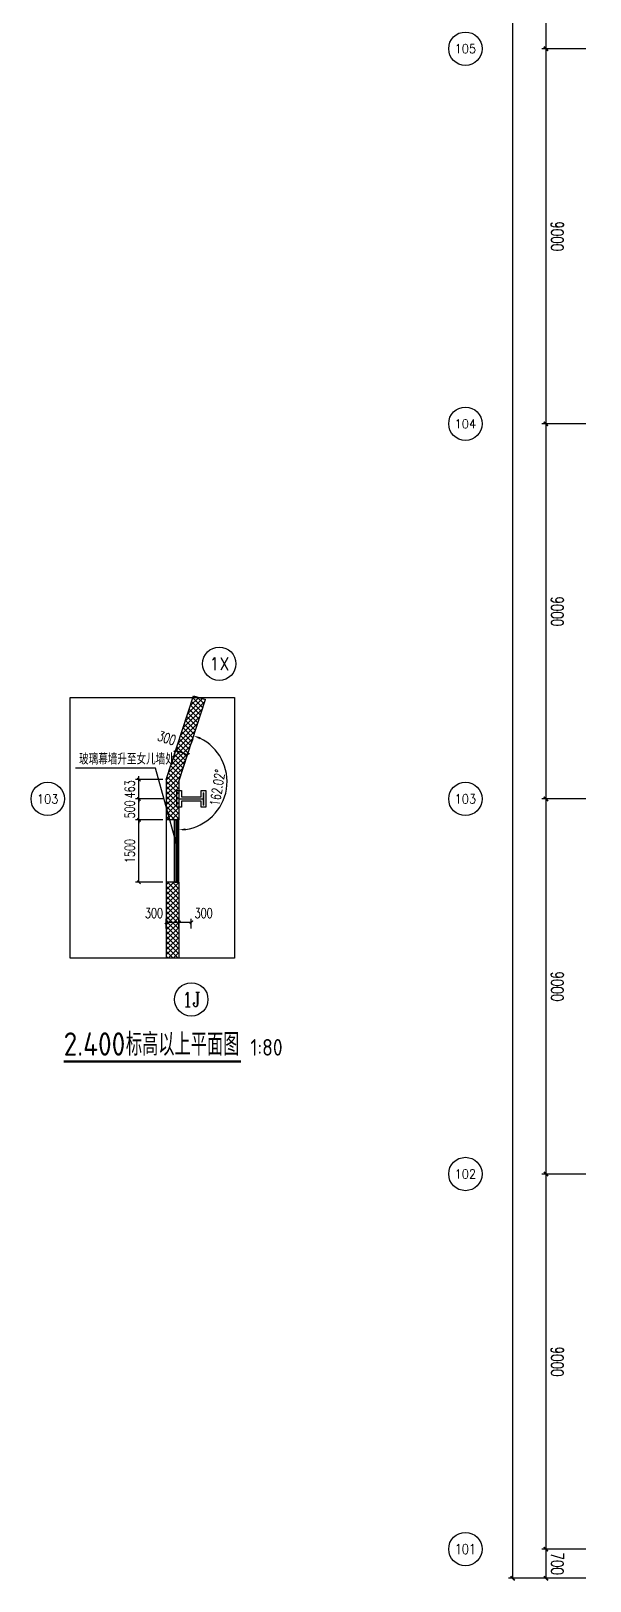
# Model space of a CAD drawing. Extents: x -474411 to 577939, y 0 to 1014176.
# Drawn here: x -272750 to -259340, y 741056 to 778245 of the extents above; entities that cross this region are included whole.
import ezdxf
from ezdxf.enums import TextEntityAlignment as Align

# ---------------------------------------------------------------- set-up
doc = ezdxf.new("R2010")
doc.units = 0
doc.header["$LTSCALE"] = 1000
doc.header["$MEASUREMENT"] = 0
doc.layers.get('Defpoints').update_dxf_attribs({"color": 210})
for name, color, linetype in [('A-AXIS-D', 1, 'Continuous'), ('A-AXIS-DP', 126, 'Continuous'), ('A-AXIS-SYMB', 3, 'Continuous'), ('A-HATCH-2', 251, 'Continuous'), ('A-LIN-V', 9, 'Continuous'), ('A-WINDOW', 140, 'Continuous'), ('AS-WALL', 40, 'Continuous'), ('PUB_HATCH', 8, 'Continuous'), ('PUB_TEXT', 7, 'Continuous'), ('建-墙-幕', 4, 'Continuous')]:
    doc.layers.add(name, color=color, linetype=linetype)
doc.layers.add('S-col', color=2, linetype='Continuous', lineweight=0)
doc.styles.add('_TCH_AXIS', font='COMPLEX', dxfattribs={"bigfont": 'GBCBIG'})
doc.styles.add('_TCH_DIM', font='SIMPLEX', dxfattribs={"bigfont": 'GBCBIG'})
doc.styles.add('_TCH_DIM_T3', font='SIMPLEX', dxfattribs={"width": 0.705882, "bigfont": 'GBCBIG'})
doc.styles.get("Standard").update_dxf_attribs({"font": 'gbenor.shx', "bigfont": 'gbcbig.shx'})
doc.dimstyles.new('_TCH_ARCH&&100', dxfattribs={"dimtxt": 297.5, "dimasz": 100, "dimexe": 100, "dimexo": 100, "dimgap": 126.25, "dimtad": 1, "dimdec": 0, "dimzin": 0, "dimdsep": 46, "dimtxsty": '_TCH_DIM_T3', "dimblk": 'ARCHTICK', "dimcen": 0.09, "dimclrt": 7, "dimazin": 2, "dimtfac": 1, "dimtdec": 0, "dimtix": 1, "dimtmove": 2, "dimatfit": 3, "dimfxl": 0, "dimtolj": 1, "dimtzin": 0, "dimarcsym": 0})
doc.dimstyles.new('_TCH_ARCH&&80', dxfattribs={"dimtxt": 238, "dimasz": 80, "dimexe": 80, "dimexo": 80, "dimgap": 101, "dimtad": 1, "dimdec": 0, "dimzin": 0, "dimdsep": 46, "dimtxsty": '_TCH_DIM_T3', "dimblk": 'ARCHTICK', "dimcen": 0.09, "dimclrt": 7, "dimazin": 2, "dimtfac": 1, "dimtdec": 0, "dimtix": 1, "dimtmove": 2, "dimatfit": 3, "dimfxl": 0, "dimtolj": 1, "dimtzin": 0, "dimarcsym": 0})
doc.dimstyles.new('_TCH_ARROW&&80', dxfattribs={"dimtxt": 238, "dimasz": 160, "dimexe": 200, "dimexo": 240, "dimgap": 101, "dimtad": 1, "dimdec": 0, "dimzin": 0, "dimdsep": 46, "dimtxsty": '_TCH_DIM_T3', "dimcen": 0.09, "dimclrt": 7, "dimazin": 2, "dimtfac": 1, "dimtdec": 0, "dimtix": 1, "dimtmove": 2, "dimatfit": 3, "dimfxl": 0, "dimtolj": 1, "dimtzin": 0, "dimarcsym": 0})
pattern_1 = [(45, (60, 0), (-60.000061, 60.000061), []), (135, (60, 0), (-60.000061, -60.000061), [])]

# ---------------------------------------------------------------- blocks, each defined once
blk = doc.blocks.new('w4234324')
at = {"layer": 'A-HATCH-2'}
blk.add_lwpolyline([(-269254, 759620), (-269254, 760020), (-269142, 760020), (-269142, 759874), (-268666, 759874), (-268666, 760020), (-268554, 760020), (-268554, 759620), (-268666, 759620), (-268666, 759766), (-269142, 759766), (-269142, 759620)], close=True, dxfattribs=at)
at = {"layer": 'S-col', "color": 8}
blk.add_lwpolyline([(-269204, 759670), (-269204, 759970), (-269192, 759970), (-269192, 759824), (-268616, 759824), (-268616, 759970), (-268604, 759970), (-268604, 759670), (-268616, 759670), (-268616, 759816), (-269192, 759816), (-269192, 759670)], close=True, dxfattribs=at)
blk = doc.blocks.new('*D1007')
at = {"layer": 'A-AXIS-DP', "color": 0, "lineweight": -2}
for p, q in [((-268871, 761261), (-268908, 761147)), ((-269204, 759158), (-269204, 759278))]:
    blk.add_line(p, q, dxfattribs=at)
blk.add_arc((-269204, 760236), 1158, 277.9223, 64.1014, dxfattribs=at)
at = {"layer": 'A-AXIS-DP', "color": 0}
for points in [[(-268708, 761253), (-268688, 761302), (-268847, 761337)], [(-269043, 759062), (-269046, 759115), (-269204, 759078)]]:
    blk.add_solid(points, dxfattribs=at)
at = {"layer": 'Defpoints', "color": 0}
for p in [(-268797, 761490), (-269204, 760236), (-268267, 759555), (-269204, 758918)]:
    blk.add_point(p, dxfattribs=at)
at = {"layer": 'A-AXIS-DP', "color": 7, "insert": (-268278, 760089), "char_height": 238, "attachment_point": 5, "rotation": 81.0119, "style": '_TCH_DIM_T3'}
blk.add_mtext('\\A1;162.02°', dxfattribs=at)
blk = doc.blocks.new('_ArchTick')
at = {"color": 0, "linetype": 'ByBlock', "const_width": 0.4}
blk.add_lwpolyline([(-0.5, -0.5), (0.5, 0.5)], dxfattribs=at)
blk = doc.blocks.new('*D1006')
at = {"layer": 'A-AXIS-DP', "color": 0, "lineweight": -2}
for p, q in [((-269374, 760683), (-269253, 761056)), ((-269278, 760980), (-268993, 760888)), ((-269089, 760591), (-268968, 760964))]:
    blk.add_line(p, q, dxfattribs=at)
at = {"layer": 'Defpoints', "color": 0}
for p in [(-269399, 760607), (-268993, 760888), (-269114, 760515)]:
    blk.add_point(p, dxfattribs=at)
at = {"layer": 'A-AXIS-DP', "color": 0, "lineweight": -2, "xscale": 80, "yscale": 80, "zscale": 80}
for p, rotation in [((-269278, 760980), 162.0237134178123), ((-268993, 760888), 342.0237134178123)]:
    blk.add_blockref('_ArchTick', p, dxfattribs=dict(at, rotation=rotation))
at = {"layer": 'A-AXIS-DP', "color": 7, "insert": (-269492, 761281), "char_height": 238, "attachment_point": 5, "rotation": 342.0237, "style": '_TCH_DIM_T3'}
blk.add_mtext('\\A1;300', dxfattribs=at)
blk = doc.blocks.new('*D1005')
at = {"layer": 'A-AXIS-DP', "color": 0, "lineweight": -2}
for p, q in [((-269504, 756710), (-269504, 756940)), ((-269504, 756860), (-269204, 756860)), ((-269204, 756710), (-269204, 756940))]:
    blk.add_line(p, q, dxfattribs=at)
at = {"layer": 'Defpoints', "color": 0}
for p in [(-269204, 756860), (-269504, 756630), (-269204, 756630)]:
    blk.add_point(p, dxfattribs=at)
at = {"layer": 'A-AXIS-DP', "color": 0, "lineweight": -2, "xscale": 80, "yscale": 80, "zscale": 80, "rotation": 180}
blk.add_blockref('_ArchTick', (-269504, 756860), dxfattribs=at)
at = {"layer": 'A-AXIS-DP', "color": 0, "lineweight": -2, "xscale": 80, "yscale": 80, "zscale": 80}
blk.add_blockref('_ArchTick', (-269204, 756860), dxfattribs=at)
at = {"layer": 'A-AXIS-DP', "color": 7, "insert": (-269800, 757080), "char_height": 238, "attachment_point": 5, "style": '_TCH_DIM_T3'}
blk.add_mtext('\\A1;300', dxfattribs=at)
blk = doc.blocks.new('*D1004')
at = {"layer": 'A-AXIS-DP', "color": 0, "lineweight": -2}
for p, q in [((-269204, 756710), (-269204, 756940)), ((-269204, 756860), (-268904, 756860)), ((-268904, 756710), (-268904, 756940))]:
    blk.add_line(p, q, dxfattribs=at)
at = {"layer": 'Defpoints', "color": 0}
for p in [(-268904, 756860), (-269204, 756630), (-268904, 756630)]:
    blk.add_point(p, dxfattribs=at)
at = {"layer": 'A-AXIS-DP', "color": 0, "lineweight": -2, "xscale": 80, "yscale": 80, "zscale": 80, "rotation": 180}
blk.add_blockref('_ArchTick', (-269204, 756860), dxfattribs=at)
at = {"layer": 'A-AXIS-DP', "color": 0, "lineweight": -2, "xscale": 80, "yscale": 80, "zscale": 80}
blk.add_blockref('_ArchTick', (-268904, 756860), dxfattribs=at)
at = {"layer": 'A-AXIS-DP', "color": 7, "insert": (-268608, 757080), "char_height": 238, "attachment_point": 5, "style": '_TCH_DIM_T3'}
blk.add_mtext('\\A1;300', dxfattribs=at)
blk = doc.blocks.new('*D1003')
at = {"layer": 'A-AXIS-DP', "color": 0, "lineweight": -2}
for p, q in [((-269584, 759320), (-270240, 759320)), ((-270160, 757820), (-270160, 759320)), ((-269584, 757820), (-270240, 757820))]:
    blk.add_line(p, q, dxfattribs=at)
at = {"layer": 'Defpoints', "color": 0}
for p in [(-270160, 759320), (-269504, 759320), (-269504, 757820)]:
    blk.add_point(p, dxfattribs=at)
at = {"layer": 'A-AXIS-DP', "color": 0, "lineweight": -2, "xscale": 80, "yscale": 80, "zscale": 80}
for p, rotation in [((-270160, 759320), 90), ((-270160, 757820), 270)]:
    blk.add_blockref('_ArchTick', p, dxfattribs=dict(at, rotation=rotation))
at = {"layer": 'A-AXIS-DP', "color": 7, "insert": (-270380, 758570), "char_height": 238, "attachment_point": 5, "rotation": 90, "style": '_TCH_DIM_T3'}
blk.add_mtext('\\A1;1500', dxfattribs=at)
blk = doc.blocks.new('*D1002')
at = {"layer": 'A-AXIS-DP', "color": 0, "lineweight": -2}
for p, q in [((-269584, 759820), (-270240, 759820)), ((-270160, 759820), (-270160, 759900)), ((-270160, 759320), (-270160, 759820)), ((-269584, 759320), (-270240, 759320)), ((-270160, 759320), (-270160, 759240))]:
    blk.add_line(p, q, dxfattribs=at)
at = {"layer": 'Defpoints', "color": 0}
for p in [(-270160, 759820), (-269504, 759820), (-269504, 759320)]:
    blk.add_point(p, dxfattribs=at)
at = {"layer": 'A-AXIS-DP', "color": 0, "lineweight": -2, "xscale": 80, "yscale": 80, "zscale": 80}
for p, rotation in [((-270160, 759820), 270), ((-270160, 759320), 90)]:
    blk.add_blockref('_ArchTick', p, dxfattribs=dict(at, rotation=rotation))
at = {"layer": 'A-AXIS-DP', "color": 7, "insert": (-270380, 759570), "char_height": 238, "attachment_point": 5, "rotation": 90, "style": '_TCH_DIM_T3'}
blk.add_mtext('\\A1;500', dxfattribs=at)
blk = doc.blocks.new('*D1001')
at = {"layer": 'A-AXIS-DP', "color": 0, "lineweight": -2}
for p, q in [((-269584, 760283), (-270240, 760283)), ((-270160, 760283), (-270160, 760363)), ((-270160, 759820), (-270160, 760283)), ((-269584, 759820), (-270240, 759820)), ((-270160, 759820), (-270160, 759740))]:
    blk.add_line(p, q, dxfattribs=at)
at = {"layer": 'Defpoints', "color": 0}
for p in [(-270160, 760283), (-269504, 760283), (-269504, 759820)]:
    blk.add_point(p, dxfattribs=at)
at = {"layer": 'A-AXIS-DP', "color": 0, "lineweight": -2, "xscale": 80, "yscale": 80, "zscale": 80}
for p, rotation in [((-270160, 760283), 270), ((-270160, 759820), 90)]:
    blk.add_blockref('_ArchTick', p, dxfattribs=dict(at, rotation=rotation))
at = {"layer": 'A-AXIS-DP', "color": 7, "insert": (-270380, 760052), "char_height": 238, "attachment_point": 5, "rotation": 90, "style": '_TCH_DIM_T3'}
blk.add_mtext('\\A1;463', dxfattribs=at)
blk = doc.blocks.new('*D491')
at = {"layer": 'A-AXIS-D', "color": 0, "lineweight": -2}
for p, q in [((-259440, 741820), (-260498, 741820)), ((-260398, 741820), (-260398, 741120)), ((-259440, 741120), (-260498, 741120))]:
    blk.add_line(p, q, dxfattribs=at)
at = {"layer": 'Defpoints', "color": 0}
for p in [(-259340, 741820), (-260398, 741120), (-259340, 741120)]:
    blk.add_point(p, dxfattribs=at)
at = {"layer": 'A-AXIS-D', "color": 0, "lineweight": -2, "xscale": 100, "yscale": 100, "zscale": 100}
for p, rotation in [((-260398, 741820), 90), ((-260398, 741120), 270)]:
    blk.add_blockref('_ArchTick', p, dxfattribs=dict(at, rotation=rotation))
at = {"layer": 'A-AXIS-D', "color": 7, "insert": (-260123, 741470), "char_height": 297.5, "attachment_point": 5, "rotation": 270, "style": '_TCH_DIM_T3'}
blk.add_mtext('\\A1;700', dxfattribs=at)
blk = doc.blocks.new('*D510')
at = {"layer": 'A-AXIS-D', "color": 0, "lineweight": -2}
for p, q in [((-259440, 750820), (-260498, 750820)), ((-260398, 750820), (-260398, 741820)), ((-259440, 741820), (-260498, 741820))]:
    blk.add_line(p, q, dxfattribs=at)
at = {"layer": 'Defpoints', "color": 0}
for p in [(-259340, 750820), (-260398, 741820), (-259340, 741820)]:
    blk.add_point(p, dxfattribs=at)
at = {"layer": 'A-AXIS-D', "color": 0, "lineweight": -2, "xscale": 100, "yscale": 100, "zscale": 100}
for p, rotation in [((-260398, 750820), 90), ((-260398, 741820), 270)]:
    blk.add_blockref('_ArchTick', p, dxfattribs=dict(at, rotation=rotation))
at = {"layer": 'A-AXIS-D', "color": 7, "insert": (-260123, 746320), "char_height": 297.5, "attachment_point": 5, "rotation": 270, "style": '_TCH_DIM_T3'}
blk.add_mtext('\\A1;9000', dxfattribs=at)
blk = doc.blocks.new('*D511')
at = {"layer": 'A-AXIS-D', "color": 0, "lineweight": -2}
for p, q in [((-259440, 759820), (-260498, 759820)), ((-260398, 759820), (-260398, 750820)), ((-259440, 750820), (-260498, 750820))]:
    blk.add_line(p, q, dxfattribs=at)
at = {"layer": 'Defpoints', "color": 0}
for p in [(-259340, 759820), (-260398, 750820), (-259340, 750820)]:
    blk.add_point(p, dxfattribs=at)
at = {"layer": 'A-AXIS-D', "color": 0, "lineweight": -2, "xscale": 100, "yscale": 100, "zscale": 100}
for p, rotation in [((-260398, 759820), 90), ((-260398, 750820), 270)]:
    blk.add_blockref('_ArchTick', p, dxfattribs=dict(at, rotation=rotation))
at = {"layer": 'A-AXIS-D', "color": 7, "insert": (-260123, 755320), "char_height": 297.5, "attachment_point": 5, "rotation": 270, "style": '_TCH_DIM_T3'}
blk.add_mtext('\\A1;9000', dxfattribs=at)
blk = doc.blocks.new('*D512')
at = {"layer": 'A-AXIS-D', "color": 0, "lineweight": -2}
for p, q in [((-259440, 768820), (-260498, 768820)), ((-260398, 768820), (-260398, 759820)), ((-259440, 759820), (-260498, 759820))]:
    blk.add_line(p, q, dxfattribs=at)
at = {"layer": 'Defpoints', "color": 0}
for p in [(-259340, 768820), (-260398, 759820), (-259340, 759820)]:
    blk.add_point(p, dxfattribs=at)
at = {"layer": 'A-AXIS-D', "color": 0, "lineweight": -2, "xscale": 100, "yscale": 100, "zscale": 100}
for p, rotation in [((-260398, 768820), 90), ((-260398, 759820), 270)]:
    blk.add_blockref('_ArchTick', p, dxfattribs=dict(at, rotation=rotation))
at = {"layer": 'A-AXIS-D', "color": 7, "insert": (-260123, 764320), "char_height": 297.5, "attachment_point": 5, "rotation": 270, "style": '_TCH_DIM_T3'}
blk.add_mtext('\\A1;9000', dxfattribs=at)
blk = doc.blocks.new('*D513')
at = {"layer": 'A-AXIS-D', "color": 0, "lineweight": -2}
for p, q in [((-259440, 777820), (-260498, 777820)), ((-260398, 777820), (-260398, 768820)), ((-259440, 768820), (-260498, 768820))]:
    blk.add_line(p, q, dxfattribs=at)
at = {"layer": 'Defpoints', "color": 0}
for p in [(-259340, 777820), (-260398, 768820), (-259340, 768820)]:
    blk.add_point(p, dxfattribs=at)
at = {"layer": 'A-AXIS-D', "color": 0, "lineweight": -2, "xscale": 100, "yscale": 100, "zscale": 100}
for p, rotation in [((-260398, 777820), 90), ((-260398, 768820), 270)]:
    blk.add_blockref('_ArchTick', p, dxfattribs=dict(at, rotation=rotation))
at = {"layer": 'A-AXIS-D', "color": 7, "insert": (-260123, 773320), "char_height": 297.5, "attachment_point": 5, "rotation": 270, "style": '_TCH_DIM_T3'}
blk.add_mtext('\\A1;9000', dxfattribs=at)
blk = doc.blocks.new('*D514')
at = {"layer": 'A-AXIS-D', "color": 0, "lineweight": -2}
for p, q in [((-259440, 786820), (-260498, 786820)), ((-260398, 786820), (-260398, 777820)), ((-259440, 777820), (-260498, 777820))]:
    blk.add_line(p, q, dxfattribs=at)
at = {"layer": 'Defpoints', "color": 0}
for p in [(-259340, 786820), (-260398, 777820), (-259340, 777820)]:
    blk.add_point(p, dxfattribs=at)
at = {"layer": 'A-AXIS-D', "color": 0, "lineweight": -2, "xscale": 100, "yscale": 100, "zscale": 100}
for p, rotation in [((-260398, 786820), 90), ((-260398, 777820), 270)]:
    blk.add_blockref('_ArchTick', p, dxfattribs=dict(at, rotation=rotation))
at = {"layer": 'A-AXIS-D', "color": 7, "insert": (-260123, 782320), "char_height": 297.5, "attachment_point": 5, "rotation": 270, "style": '_TCH_DIM_T3'}
blk.add_mtext('\\A1;9000', dxfattribs=at)
blk = doc.blocks.new('*D626')
at = {"layer": 'A-AXIS-D', "color": 0, "lineweight": -2}
for p, q in [((-259540, 832520), (-261298.260064, 832520)), ((-261198.260064, 832520), (-261198.260064, 741120)), ((-259540, 741120), (-261298.260064, 741120))]:
    blk.add_line(p, q, dxfattribs=at)
at = {"layer": 'Defpoints', "color": 0}
for p in [(-259440, 832520), (-261198.260064, 741120), (-259440, 741120)]:
    blk.add_point(p, dxfattribs=at)
at = {"layer": 'A-AXIS-D', "color": 0, "lineweight": -2, "xscale": 100, "yscale": 100, "zscale": 100}
for p, rotation in [((-261198.260064, 832520), 90), ((-261198.260064, 741120), 270)]:
    blk.add_blockref('_ArchTick', p, dxfattribs=dict(at, rotation=rotation))
at = {"layer": 'A-AXIS-D', "color": 7, "insert": (-260923.260064, 786820), "char_height": 297.5, "attachment_point": 5, "rotation": 270, "style": '_TCH_DIM_T3'}
blk.add_mtext('\\A1;91400', dxfattribs=at)

msp = doc.modelspace()

# ---------------------------------------------------------------- hatches: boundary and pattern name
at = {"layer": 'PUB_HATCH'}
h = msp.add_hatch(dxfattribs=at)
h.set_pattern_fill('多孔材料', color=8, scale=30, style=0)
h.set_pattern_definition(pattern_1)
h.paths.add_polyline_path([(-269504.2, 760283.3), (-269204.2, 760235.8), (-268565.7, 762203.7), (-268851, 762296.3)])
h = msp.add_hatch(dxfattribs=at)
h.set_pattern_fill('多孔材料', color=8, scale=30, style=0)
h.set_pattern_definition(pattern_1)
h.paths.add_polyline_path([(-269204.2, 760235.8), (-269504.2, 760283.3), (-269504.2, 759320), (-269204.2, 759320)])
h = msp.add_hatch(dxfattribs=at)
h.set_pattern_fill('多孔材料', color=8, scale=30, style=0)
h.set_pattern_definition(pattern_1)
h.paths.add_polyline_path([(-269504.2, 757820), (-269504.2, 756000), (-269204.2, 756000), (-269204.2, 757820)])

# ---------------------------------------------------------------- linework, layer by layer
at = {"layer": 'A-AXIS-D', "color": 8}
for centre in [(-262329.9, 777821.1), (-262329.9, 768821.1), (-268232.8, 763063.5), (-272350, 759820), (-262329.9, 759821.1), (-268904.2, 755010), (-262329.9, 750821.1), (-262329.9, 741821.1)]:
    msp.add_circle(centre, 400, dxfattribs=at)
at = {"layer": 'A-AXIS-DP', "color": 8, "const_width": 56}
msp.add_lwpolyline([(-271967, 753524.2), (-267710.6, 753524.2)], dxfattribs=at)
at = {"layer": 'A-AXIS-SYMB', "color": 8}
for p, q in [((-269760, 760560), (-271680, 760560)), ((-269270.9, 758770), (-269760, 760560))]:
    msp.add_line(p, q, dxfattribs=at)
msp.add_lwpolyline([(-271810, 762250), (-267870, 762250), (-267870, 756000), (-271810, 756000)], close=True, dxfattribs=at)
at = {"layer": 'A-AXIS-SYMB', "color": 8, "const_width": 32}
msp.add_lwpolyline([(-269266.6, 758754.6, 1), (-269275.1, 758785.4, 1)], format="xyb", close=True, dxfattribs=at)
at = {"layer": 'A-LIN-V', "color": 8}
msp.add_line((-269504.2, 759320), (-269504.2, 757820), dxfattribs=at)
at = {"layer": 'AS-WALL', "color": 8}
for p, q in [((-269504.2, 760283.3), (-268851, 762296.3)), ((-269204.2, 760235.8), (-268565.7, 762203.7)), ((-268851, 762296.3), (-268565.7, 762203.7)), ((-269504.2, 760283.3), (-269504.2, 759320)), ((-269204.2, 760235.8), (-269204.2, 759320)), ((-269204.2, 759320), (-269504.2, 759320)), ((-269504.2, 757820), (-269504.2, 756000)), ((-269204.2, 757820), (-269504.2, 757820)), ((-269204.2, 757820), (-269204.2, 756000)), ((-269204.2, 756000), (-269504.2, 756000))]:
    msp.add_line(p, q, dxfattribs=at)
at = {"layer": '建-墙-幕', "color": 8}
for p, q in [((-269304.2, 757820), (-269304.2, 759320)), ((-269304.2, 759320), (-269204.2, 759320)), ((-269270.9, 757820), (-269270.9, 759320)), ((-269237.5, 757820), (-269237.5, 759320)), ((-269204.2, 757820), (-269204.2, 759320)), ((-269304.2, 757820), (-269204.2, 757820))]:
    msp.add_line(p, q, dxfattribs=at)

# ---------------------------------------------------------------- block references
at = {"layer": 'A-WINDOW', "color": 8}
msp.add_blockref('w4234324', (0, 0), dxfattribs=at)

# ---------------------------------------------------------------- texts
at = {"layer": 'PUB_TEXT', "color": 8, "style": '_TCH_AXIS'}
for s, height, p, p2 in [('105', 220.59, (-262587.3, 777710.8), (-262072.5, 777710.8)), ('104', 213.22, (-262588.8, 768714.5), (-262071, 768714.5)), ('1X', 300.65, (-268469.1, 762913.2), (-267996.6, 762913.2)), ('103', 220.59, (-272607.4, 759709.7), (-272092.6, 759709.7)), ('103', 220.59, (-262587.3, 759710.8), (-262072.5, 759710.8)), ('1J', 351.87, (-269122, 754834.1), (-268686.4, 754834.1)), ('102', 220.59, (-262587.3, 750710.8), (-262072.5, 750710.8)), ('101', 241.21, (-262582.6, 741700.5), (-262077.2, 741700.5))]:
    msp.add_text(s, height=height, dxfattribs=at).set_placement(p, p2, align=Align.FIT)
at = {"layer": 'PUB_TEXT', "color": 8, "style": '_TCH_DIM'}
msp.add_text('玻璃幕墙升至女儿墙处', height=270.07, dxfattribs=at).set_placement((-271596, 760644))
at = {"layer": 'PUB_TEXT', "color": 8}
for s, height, p in [('2.400', 560, (-271967, 753660)), ('标高以上平面图', 540.14, (-270473.7, 753660)), ('1:80', 400, (-267486.6, 753660))]:
    msp.add_text(s, height=height, dxfattribs=at).set_placement(p)

# ---------------------------------------------------------------- dimensions: what is measured, and where the dimension line sits
at = {"layer": 'A-AXIS-D', "color": 8}
for base, p1, p2, picture, middle in [((-261198.3, 741120), (-259440, 832520), (-259440, 741120), '*D626', (-260923.3, 786820)), ((-260398.3, 777820), (-259340, 786820), (-259340, 777820), '*D514', (-260123.3, 782320)), ((-260398.3, 768820), (-259340, 777820), (-259340, 768820), '*D513', (-260123.3, 773320)), ((-260398.3, 759820), (-259340, 768820), (-259340, 759820), '*D512', (-260123.3, 764320)), ((-260398.3, 750820), (-259340, 759820), (-259340, 750820), '*D511', (-260123.3, 755320)), ((-260398.3, 741820), (-259340, 750820), (-259340, 741820), '*D510', (-260123.3, 746320)), ((-260398.3, 741120), (-259340, 741820), (-259340, 741120), '*D491', (-260123.3, 741470))]:
    dim = msp.add_linear_dim(base=base, p1=p1, p2=p2, angle=270, dimstyle='_TCH_ARCH&&100', override={"dimgap": 0}, dxfattribs=at)
    dim.commit()
    dim.dimension.update_dxf_attribs({"geometry": picture, "text_midpoint": middle, "dimtype": 161, "text_rotation": 270})
at = {"layer": 'A-AXIS-DP', "color": 8}
for base, p1, p2, angle, picture, middle in [((-268992.7, 760887.7), (-269399, 760607.3), (-269113.7, 760514.7), 342.02371, '*D1006', (-269491.7, 761280.9)), ((-269204.2, 756860), (-269504.2, 756630), (-269204.2, 756630), 0, '*D1005', (-269800.2, 757080)), ((-268904.2, 756860), (-269204.2, 756630), (-268904.2, 756630), 0, '*D1004', (-268608.2, 757080))]:
    dim = msp.add_linear_dim(base=base, p1=p1, p2=p2, angle=angle, dimstyle='_TCH_ARCH&&80', dxfattribs=at)
    dim.commit()
    dim.dimension.update_dxf_attribs({"geometry": picture, "text_midpoint": middle, "dimtype": 161})
dim = msp.add_angular_dim_3p(base=(-268267.2, 759555.2), center=(-269204.2, 760235.8), p1=(-269204.2, 758917.7), p2=(-268797.4, 761489.6), dimstyle='_TCH_ARROW&&80', dxfattribs=at)
dim.commit()
dim.dimension.update_dxf_attribs({"geometry": '*D1007', "text_midpoint": (-268277.6, 760089.3)})
for p1, p2, picture, middle in [((-269504.2, 759820), (-269504.2, 760283.3), '*D1001', (-270380, 760051.6)), ((-269504.2, 759320), (-269504.2, 759820), '*D1002', (-270380, 759570)), ((-269504.2, 757820), (-269504.2, 759320), '*D1003', (-270380, 758570))]:
    dim = msp.add_aligned_dim(p1=p1, p2=p2, distance=655.8, dimstyle='_TCH_ARCH&&80', dxfattribs=at)
    dim.commit()
    dim.dimension.update_dxf_attribs({"geometry": picture, "text_midpoint": middle})

doc.saveas('drawing.dxf')
